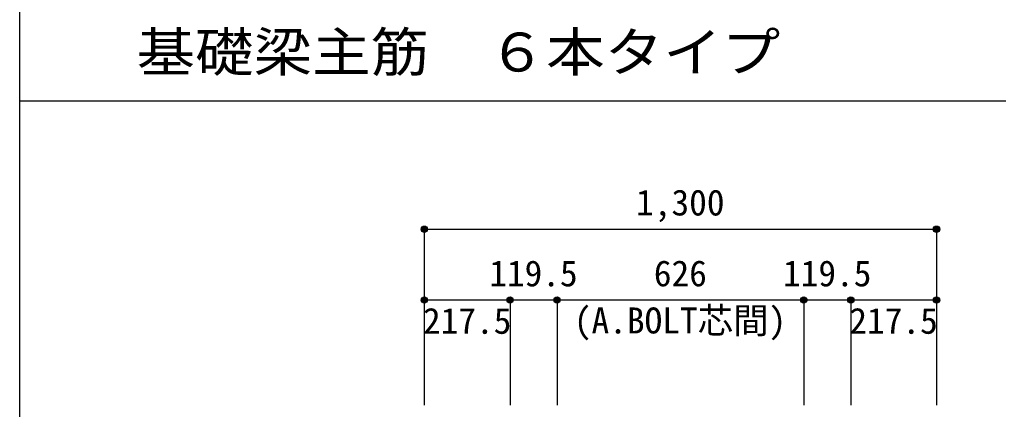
# Model space of a CAD drawing. Units: millimetres at full size, sheet at 1:30. Extents: x -5973 to 5954, y -4195 to 4201.
# Drawn here: x -5973 to -3489, y -1006 to -15 of the extents above; entities that cross this region are included whole.
import ezdxf
from ezdxf.enums import TextEntityAlignment as Align

# ---------------------------------------------------------------- set-up
doc = ezdxf.new("R2010")
doc.units = ezdxf.units.MM
doc.header["$LTSCALE"] = 30
doc.header["$PDMODE"] = 32
doc.header["$PDSIZE"] = 15
for name, color, linetype in [('0-7_文字', 4, 'Continuous'), ('0-D_寸法', 4, 'Continuous'), ('6-7_文字', 7, 'Continuous'), ('F-0_枠', 6, 'Continuous')]:
    doc.layers.add(name, color=color, linetype=linetype)
doc.styles.add('ＭＳ ゴシック', font='')
doc.styles.get('ＭＳ ゴシック').set_extended_font_data('MS Gothic')

msp = doc.modelspace()

# ---------------------------------------------------------------- linework, layer by layer
at = {"layer": '0-D_寸法'}
for p, q in [((-4945.8, -547.85), (-4945.8, -727.85)), ((-4945.8, -547.85), (-4945.8, -727.85)), ((-4945.8, -547.85), (-3645.8, -547.85)), ((-3645.8, -547.85), (-3645.8, -727.85)), ((-4945.8, -727.85), (-4945.8, -994.89)), ((-4608.8, -727.85), (-4728.3, -727.85)), ((-4728.3, -727.85), (-4728.3, -994.89)), ((-3982.8, -727.85), (-4608.8, -727.85)), ((-4608.8, -727.85), (-4608.8, -994.89)), ((-3863.3, -727.85), (-3982.8, -727.85)), ((-3982.8, -727.85), (-3982.8, -994.89)), ((-3645.8, -727.85), (-3863.3, -727.85)), ((-3863.3, -727.85), (-3863.3, -994.89)), ((-3645.8, -727.85), (-3645.8, -994.89))]:
    msp.add_line(p, q, dxfattribs=at)
msp.add_lwpolyline([(-4728.3, -727.85), (-4945.8, -727.85), (-4945.8, -994.89)], dxfattribs=at)
for centre, radius in [((-4945.8, -547.85), 8), ((-4945.8, -547.85), 7.2), ((-4945.8, -547.85), 6.4), ((-4945.8, -547.85), 5.6), ((-4945.8, -547.85), 4.8), ((-4945.8, -547.85), 4), ((-4945.8, -547.85), 3.2), ((-4945.8, -547.85), 2.4), ((-4945.8, -547.85), 1.6), ((-3645.8, -547.85), 8), ((-3645.8, -547.85), 7.2), ((-3645.8, -547.85), 6.4), ((-3645.8, -547.85), 5.6), ((-3645.8, -547.85), 4.8), ((-3645.8, -547.85), 4), ((-3645.8, -547.85), 3.2), ((-3645.8, -547.85), 2.4), ((-3645.8, -547.85), 1.6), ((-4945.8, -547.85), 0.8), ((-3645.8, -547.85), 0.8), ((-4945.8, -727.85), 8), ((-4728.3, -727.85), 8), ((-4608.8, -727.85), 8), ((-3982.8, -727.85), 8), ((-3863.3, -727.85), 8), ((-3645.8, -727.85), 8), ((-4945.8, -727.85), 7.2), ((-4945.8, -727.85), 6.4), ((-4945.8, -727.85), 5.6), ((-4945.8, -727.85), 4.8), ((-4945.8, -727.85), 4), ((-4945.8, -727.85), 3.2), ((-4945.8, -727.85), 2.4), ((-4945.8, -727.85), 1.6), ((-4945.8, -727.85), 0.8), ((-4728.3, -727.85), 7.2), ((-4728.3, -727.85), 6.4), ((-4728.3, -727.85), 5.6), ((-4728.3, -727.85), 4.8), ((-4728.3, -727.85), 4), ((-4728.3, -727.85), 3.2), ((-4728.3, -727.85), 2.4), ((-4728.3, -727.85), 1.6), ((-4728.3, -727.85), 0.8), ((-4608.8, -727.85), 7.2), ((-4608.8, -727.85), 6.4), ((-4608.8, -727.85), 5.6), ((-4608.8, -727.85), 4.8), ((-4608.8, -727.85), 4), ((-4608.8, -727.85), 3.2), ((-4608.8, -727.85), 2.4), ((-4608.8, -727.85), 1.6), ((-4608.8, -727.85), 0.8), ((-3982.8, -727.85), 7.2), ((-3982.8, -727.85), 6.4), ((-3982.8, -727.85), 5.6), ((-3982.8, -727.85), 4.8), ((-3982.8, -727.85), 4), ((-3982.8, -727.85), 3.2), ((-3982.8, -727.85), 2.4), ((-3982.8, -727.85), 1.6), ((-3982.8, -727.85), 0.8), ((-3863.3, -727.85), 7.2), ((-3863.3, -727.85), 6.4), ((-3863.3, -727.85), 5.6), ((-3863.3, -727.85), 4.8), ((-3863.3, -727.85), 4), ((-3863.3, -727.85), 3.2), ((-3863.3, -727.85), 2.4), ((-3863.3, -727.85), 1.6), ((-3863.3, -727.85), 0.8), ((-3645.8, -727.85), 7.2), ((-3645.8, -727.85), 6.4), ((-3645.8, -727.85), 5.6), ((-3645.8, -727.85), 4.8), ((-3645.8, -727.85), 4), ((-3645.8, -727.85), 3.2), ((-3645.8, -727.85), 2.4), ((-3645.8, -727.85), 1.6), ((-3645.8, -727.85), 0.8)]:
    msp.add_circle(centre, radius, dxfattribs=at)
at = {"layer": '0-D_寸法', "color": 7}
for p in [(-4945.8, -547.85), (-4945.8, -547.85), (-3645.8, -547.85), (-4945.8, -727.85), (-4945.8, -727.85), (-4728.3, -727.85), (-4728.3, -727.85), (-4608.8, -727.85), (-4608.8, -727.85), (-3982.8, -727.85), (-3982.8, -727.85), (-3863.3, -727.85), (-3863.3, -727.85), (-3645.8, -727.85), (-3645.8, -727.85)]:
    msp.add_point(p, dxfattribs=at)
at = {"layer": 'F-0_枠'}
msp.add_line((-5972.88, 4201.15), (-5972.88, -4195.24), dxfattribs=at)
at = {"layer": 'F-0_枠', "color": 2}
msp.add_line((-5972.88, -222.05), (3723.6, -222.05), dxfattribs=at)

# ---------------------------------------------------------------- texts
at = {"layer": '0-7_文字', "style": 'ＭＳ ゴシック'}
msp.add_text('(A.BOLT芯間)', height=65.98, dxfattribs=at).set_placement((-4566.31, -832.62), align=Align.BOTTOM_LEFT)
at = {"layer": '0-D_寸法', "style": 'ＭＳ ゴシック'}
for s, p in [('1,300', (-4408.3, -532.85)), ('119.5', (-4781.05, -712.85)), ('626', (-4363.3, -712.85)), ('119.5', (-4035.55, -712.85)), ('217.5', (-4949.2, -833.47)), ('217.5', (-3867.11, -833.4))]:
    msp.add_text(s, height=65.98, dxfattribs=at).set_placement(p, align=Align.BOTTOM_LEFT)
at = {"layer": '6-7_文字', "color": 2, "style": 'ＭＳ ゴシック', "width": 1.1}
msp.add_text('\u3000\u3000基礎梁主筋\u3000６本タイプ', height=98.97, dxfattribs=at).set_placement((-5972.88, -177.05), align=Align.BOTTOM_LEFT)

doc.saveas('drawing.dxf')
